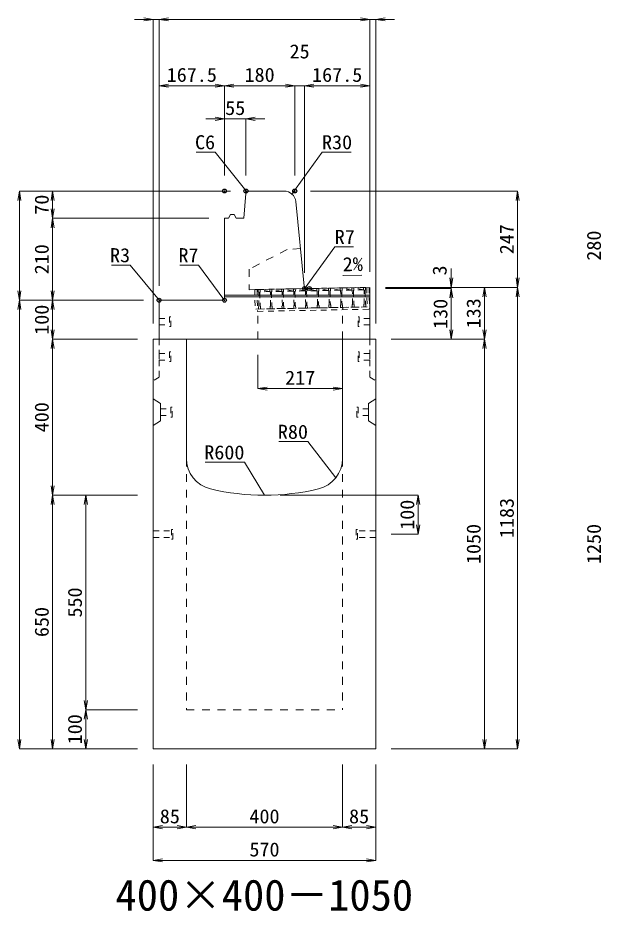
# Model space of a CAD drawing. Units: millimetres at full size; some dimension numbers follow another scale. Extents: x -18734 to 51600, y -18820 to 17820.
# Drawn here: x 33418 to 34913, y -7686 to -5396 of the extents above; entities that cross this region are included whole.
import ezdxf
from ezdxf.enums import TextEntityAlignment as Align

# ---------------------------------------------------------------- set-up
doc = ezdxf.new("R2010")
doc.units = ezdxf.units.MM
doc.header["$LTSCALE"] = 20
doc.header["$PDMODE"] = 32
doc.header["$PDSIZE"] = 10
doc.linetypes.add('USER1', pattern=[2, 1, -1])
doc.linetypes.add('USER2', pattern=[1.35, 0.75, -0.6])
for name, color, linetype, lineweight in [('インサート', 3, 'USER2', 9), ('グレーチング', 7, 'USER2', 5), ('受枠', 3, 'USER2', 9), ('寸法線', 7, 'Continuous', 13), ('引出線', 4, 'Continuous', 13), ('本体', 2, 'Continuous', 13), ('目地', 132, 'Continuous', 5)]:
    doc.layers.add(name, color=color, linetype=linetype, lineweight=lineweight)
doc.layers.add('作業エリア', color=11, linetype='Continuous')
doc.layers.add('文字', color=7, linetype='Continuous')
doc.styles.add('ＭＳ 明朝', font='')
doc.styles.get('ＭＳ 明朝').set_extended_font_data('MS Mincho')

# ---------------------------------------------------------------- blocks, each defined once
blk = doc.blocks.new('open_arrow')
at = {"color": 0, "linetype": 'Continuous', "lineweight": -2}
blk.add_lwpolyline([(7.5, 1.25), (0, 0), (7.5, -1.25)], dxfattribs=at)

msp = doc.modelspace()

# ---------------------------------------------------------------- linework, layer by layer
at = {"layer": 'インサート'}
for p, q in [((33780, -6166.5), (33807, -6166.5)), ((33780, -6166.5), (33780, -6183.5)), ((33780, -6183.5), (33807, -6183.5)), ((33810, -6162.5), (33807, -6162.5)), ((33807, -6162.5), (33807, -6187.5)), ((33810, -6187.5), (33810, -6162.5)), ((34290, -6162.5), (34293, -6162.5)), ((34290, -6187.5), (34290, -6162.5)), ((34293, -6162.5), (34293, -6187.5)), ((34320, -6166.5), (34293, -6166.5)), ((34320, -6183.5), (34293, -6183.5)), ((34320, -6166.5), (34320, -6183.5)), ((33807, -6187.5), (33810, -6187.5)), ((34293, -6187.5), (34290, -6187.5)), ((33780, -6256.5), (33807, -6256.5)), ((33780, -6256.5), (33780, -6273.5)), ((33780, -6273.5), (33807, -6273.5)), ((33810, -6252.5), (33807, -6252.5)), ((33807, -6252.5), (33807, -6277.5)), ((33810, -6277.5), (33810, -6252.5)), ((34290, -6252.5), (34293, -6252.5)), ((34290, -6277.5), (34290, -6252.5)), ((34293, -6252.5), (34293, -6277.5)), ((34320, -6256.5), (34293, -6256.5)), ((34320, -6273.5), (34293, -6273.5)), ((34320, -6256.5), (34320, -6273.5)), ((33807, -6277.5), (33810, -6277.5)), ((34293, -6277.5), (34290, -6277.5)), ((33783.2, -6398.5), (33810.2, -6398.5)), ((33783.2, -6398.5), (33783.2, -6415.5)), ((33813.2, -6394.5), (33810.2, -6394.5)), ((33810.2, -6394.5), (33810.2, -6419.5)), ((33813.2, -6419.5), (33813.2, -6394.5)), ((34286.8, -6394.5), (34289.8, -6394.5)), ((34286.8, -6419.5), (34286.8, -6394.5)), ((34289.8, -6394.5), (34289.8, -6419.5)), ((34316.8, -6398.5), (34289.8, -6398.5)), ((34316.8, -6398.5), (34316.8, -6415.5)), ((33783.2, -6415.5), (33810.2, -6415.5)), ((33810.2, -6419.5), (33813.2, -6419.5)), ((34289.8, -6419.5), (34286.8, -6419.5)), ((34316.8, -6415.5), (34289.8, -6415.5)), ((33815, -6707.5), (33812, -6707.5)), ((33812, -6707.5), (33812, -6732.5)), ((33815, -6732.5), (33815, -6707.5)), ((34288, -6707.5), (34285, -6707.5)), ((34285, -6707.5), (34285, -6732.5)), ((34288, -6732.5), (34288, -6707.5)), ((33765, -6711.5), (33812, -6711.5)), ((33765, -6711.5), (33765, -6728.5)), ((33765, -6728.5), (33812, -6728.5)), ((33812, -6732.5), (33815, -6732.5)), ((34285, -6732.5), (34288, -6732.5)), ((34335, -6711.5), (34288, -6711.5)), ((34335, -6728.5), (34288, -6728.5)), ((34335, -6728.5), (34335, -6711.5))]:
    msp.add_line(p, q, dxfattribs=at)
at = {"layer": 'グレーチング'}
for p, q in [((34033.97, -6092.54), (34308.92, -6087.21)), ((34094.07, -6097.37), (34068.96, -6091.86)), ((34124.07, -6096.79), (34098.96, -6091.28)), ((34154.06, -6096.21), (34128.95, -6090.7)), ((34184.06, -6095.63), (34158.95, -6090.12)), ((34214.05, -6095.05), (34188.94, -6089.54)), ((34244.05, -6094.47), (34218.93, -6088.96)), ((34274.04, -6093.89), (34248.93, -6088.38)), ((34304.04, -6093.31), (34278.92, -6087.8)), ((34064.08, -6097.95), (34038.97, -6092.44)), ((34064.08, -6097.95), (34039.08, -6098.44)), ((34094.07, -6097.37), (34069.08, -6097.86)), ((34124.07, -6096.79), (34099.07, -6097.28)), ((34154.06, -6096.21), (34129.07, -6096.7)), ((34184.06, -6095.63), (34159.06, -6096.12)), ((34214.05, -6095.05), (34189.06, -6095.54)), ((34244.05, -6094.47), (34219.05, -6094.95)), ((34274.04, -6093.89), (34249.05, -6094.37)), ((34304.04, -6093.31), (34279.04, -6093.79)), ((34034.94, -6142.53), (34309.89, -6137.21))]:
    msp.add_line(p, q, dxfattribs=at)
for points in [[(34068.8, -6134.87), (34069.81, -6135.85), (34069.93, -6141.85), (34064.93, -6141.95), (34064.82, -6135.95), (34065.8, -6134.93), (34065.1, -6098.93), (34064.08, -6097.95), (34063.96, -6091.96), (34068.96, -6091.86), (34069.08, -6097.86), (34068.1, -6098.88)], [(34098.79, -6134.29), (34099.81, -6135.27), (34099.92, -6141.27), (34094.93, -6141.37), (34094.81, -6135.37), (34095.79, -6134.35), (34095.09, -6098.35), (34094.07, -6097.37), (34093.96, -6091.38), (34098.96, -6091.28), (34099.07, -6097.28), (34098.09, -6098.3)], [(34128.78, -6133.71), (34129.8, -6134.69), (34129.92, -6140.69), (34124.92, -6140.79), (34124.8, -6134.79), (34125.78, -6133.77), (34125.09, -6097.77), (34124.07, -6096.79), (34123.95, -6090.79), (34128.95, -6090.7), (34129.07, -6096.7), (34128.09, -6097.72)], [(34158.78, -6133.13), (34159.8, -6134.11), (34159.91, -6140.11), (34154.91, -6140.2), (34154.8, -6134.21), (34155.78, -6133.19), (34155.08, -6097.19), (34154.06, -6096.21), (34153.95, -6090.21), (34158.95, -6090.12), (34159.06, -6096.12), (34158.08, -6097.14)], [(34185.77, -6132.61), (34185.08, -6096.61), (34184.06, -6095.63), (34183.94, -6089.63), (34188.94, -6089.54), (34189.06, -6095.54), (34188.08, -6096.55), (34188.77, -6132.55), (34189.79, -6133.53), (34189.91, -6139.53), (34184.91, -6139.62), (34184.79, -6133.63)], [(34215.77, -6132.03), (34215.07, -6096.03), (34214.05, -6095.05), (34213.94, -6089.05), (34218.93, -6088.96), (34219.05, -6094.95), (34218.07, -6095.97), (34218.77, -6131.97), (34219.79, -6132.95), (34219.9, -6138.95), (34214.9, -6139.04), (34214.79, -6133.04)], [(34249.05, -6094.37), (34248.06, -6095.39), (34248.76, -6131.39), (34249.78, -6132.37), (34249.9, -6138.37), (34244.9, -6138.46), (34244.78, -6132.46), (34245.76, -6131.44), (34245.07, -6095.45), (34244.05, -6094.47), (34243.93, -6088.47), (34248.93, -6088.38)], [(34279.04, -6093.79), (34278.06, -6094.81), (34278.76, -6130.81), (34279.78, -6131.79), (34279.89, -6137.79), (34274.89, -6137.88), (34274.78, -6131.88), (34275.76, -6130.86), (34275.06, -6094.87), (34274.04, -6093.89), (34273.92, -6087.89), (34278.92, -6087.8)], [(34304.89, -6137.3), (34304.77, -6131.3), (34305.75, -6130.28), (34305.05, -6094.29), (34304.04, -6093.31), (34303.92, -6087.31), (34308.92, -6087.21), (34309.03, -6093.21), (34308.05, -6094.23), (34308.75, -6130.23), (34309.77, -6131.21), (34309.89, -6137.21)], [(34033.97, -6092.54), (34038.97, -6092.44), (34039.08, -6098.44), (34038.1, -6099.46), (34038.8, -6135.45), (34039.82, -6136.43), (34039.94, -6142.43), (34034.94, -6142.53), (34034.82, -6136.53), (34035.8, -6135.51), (34035.1, -6099.52), (34034.09, -6098.53)]]:
    msp.add_lwpolyline(points, close=True, dxfattribs=at)
at = {"layer": '作業エリア'}
for p in [(33947.5, -5840), (33947.5, -5840), (34002.5, -5840), (34127.5, -5840), (34152.5, -6090), (34165, -6090), (33780, -6120), (33947.5, -6120)]:
    msp.add_point(p, dxfattribs=at)
at = {"layer": '受枠'}
for p, q in [((34024.97, -6092.71), (34317.92, -6087.04)), ((34311.92, -6087.16), (34312.89, -6137.15)), ((34317.92, -6087.04), (34319, -6143.03)), ((34024.97, -6092.71), (34025.94, -6142.7)), ((34030.97, -6092.59), (34032.05, -6148.58)), ((34312.89, -6137.15), (34025.94, -6142.7)), ((34032.05, -6148.58), (34319, -6143.03))]:
    msp.add_line(p, q, dxfattribs=at)
at = {"layer": '受枠', "linetype": 'Continuous'}
msp.add_line((34250.9, -6138.35), (34251.01, -6144.35), dxfattribs=at)
at = {"layer": '寸法線'}
for p, q in [((33828, -5400.05), (33717, -5400.05)), ((33765, -6180), (33765, -5400.05)), ((33780, -5400.05), (34320, -5400.05)), ((33780, -6083), (33780, -5400.05)), ((33780, -6083), (33780, -5400.05)), ((34272, -5400.05), (34383, -5400.05)), ((34320, -6047), (34320, -5400.05)), ((34320, -6047), (34320, -5400.05)), ((34335, -6180), (34335, -5400.05)), ((33780, -5570.05), (33947.5, -5570.05)), ((33780, -6083), (33780, -5570.05)), ((33947.5, -5800), (33947.5, -5570.05)), ((33947.5, -5570.05), (34127.5, -5570.05)), ((33947.5, -5800), (33947.5, -5570.05)), ((34079.5, -5570.05), (34200.5, -5570.05)), ((34127.5, -5800), (34127.5, -5570.05)), ((34127.5, -5800), (34127.5, -5570.05)), ((34152.5, -6050), (34152.5, -5570.05)), ((34152.5, -5570.05), (34320, -5570.05)), ((34152.5, -6050), (34152.5, -5570.05)), ((34320, -6047), (34320, -5570.05)), ((33899.5, -5655.05), (34050.5, -5655.05)), ((33947.5, -5800), (33947.5, -5655.05)), ((34002.5, -5800), (34002.5, -5655.05)), ((33422.06, -5840), (33422.06, -6120)), ((33962.5, -5840), (33422.06, -5840)), ((33507.06, -5910), (33507.06, -5840)), ((33962.5, -5840), (33507.06, -5840)), ((34167.5, -5840), (34698.78, -5840)), ((34698.78, -5840), (34698.78, -6087)), ((33507.06, -6120), (33507.06, -5910)), ((33907.5, -5910), (33507.06, -5910)), ((33907.5, -5910), (33507.06, -5910)), ((34528.78, -6039), (34528.78, -6138)), ((34360, -6087), (34528.78, -6087)), ((34360, -6087), (34613.78, -6087)), ((34360, -6087), (34698.78, -6087)), ((34360, -6087), (34698.78, -6087)), ((34360, -6090), (34528.78, -6090)), ((34360, -6090), (34528.78, -6090)), ((34528.78, -6090), (34528.78, -6220)), ((34613.78, -6087), (34613.78, -6220)), ((34698.78, -6087), (34698.78, -7270)), ((33740, -6120), (33422.06, -6120)), ((33422.06, -7270), (33422.06, -6120)), ((33740, -6120), (33422.06, -6120)), ((33507.06, -6220), (33507.06, -6120)), ((33740, -6120), (33507.06, -6120)), ((33740, -6120), (33507.06, -6120)), ((33507.06, -6220), (33507.06, -6620)), ((33725, -6220), (33507.06, -6220)), ((33725, -6220), (33507.06, -6220)), ((34375, -6220), (34528.78, -6220)), ((34375, -6220), (34613.78, -6220)), ((34375, -6220), (34613.78, -6220)), ((34613.78, -6220), (34613.78, -7270)), ((34033, -6260), (34033, -6346.67)), ((34033, -6346.67), (34250, -6346.67)), ((33725, -6620), (33507.06, -6620)), ((33507.06, -7270), (33507.06, -6620)), ((33725, -6620), (33507.06, -6620)), ((33592.06, -6620), (33592.06, -7170)), ((33725, -6620), (33592.06, -6620)), ((34090, -6620), (34443.78, -6620)), ((34443.78, -6620), (34443.78, -6720)), ((34375, -6720), (34443.78, -6720)), ((33725, -7170), (33592.06, -7170)), ((33592.06, -7170), (33592.06, -7270)), ((33725, -7170), (33592.06, -7170)), ((33725, -7270), (33422.06, -7270)), ((33725, -7270), (33507.06, -7270)), ((33725, -7270), (33592.06, -7270)), ((34375, -7270), (34613.78, -7270)), ((34375, -7270), (34698.78, -7270)), ((33765, -7310), (33765, -7471.16)), ((33765, -7310), (33765, -7556.16)), ((33850, -7310), (33850, -7471.16)), ((33850, -7310), (33850, -7471.16)), ((34250, -7310), (34250, -7471.16)), ((34250, -7310), (34250, -7471.16)), ((34335, -7310), (34335, -7471.16)), ((34335, -7310), (34335, -7556.16)), ((33765, -7471.16), (33850, -7471.16)), ((33850, -7471.16), (34250, -7471.16)), ((34250, -7471.16), (34335, -7471.16)), ((33765, -7556.16), (34335, -7556.16))]:
    msp.add_line(p, q, dxfattribs=at)
at = {"layer": '引出線'}
for points in [[(34005.29, -5842.99), (33923.41, -5740.07), (33875.07, -5740.07)], [(34120.48, -5847.76), (34197.4, -5740.07), (34272.08, -5740.07)], [(34154.14, -6088.19), (34230, -5982.98), (34277.93, -5982.98)], [(33780.88, -6120.88), (33705.62, -6029.7), (33657.89, -6029.7)], [(33945.45, -6117.95), (33880.97, -6029.7), (33833.04, -6029.7)], [(34251.14, -6056.74), (34299.85, -6055.77), (34251.11, -6056.74)], [(34232.76, -6575.58), (34161.5, -6482.47), (34086.83, -6482.47)], [(34050, -6620), (33998.63, -6535.25), (33897.63, -6535.25)]]:
    msp.add_lwpolyline(points, dxfattribs=at)
at = {"layer": '本体'}
for p, q in [((34002.07, -5845.98), (34008.5, -5840)), ((34100.35, -5840), (34008.5, -5840)), ((33997.5, -5910), (34002.07, -5845.98)), ((34151.87, -6083.7), (34130.2, -5867.01)), ((33957.5, -5910), (33962.5, -5900)), ((33962.5, -5900), (33972.5, -5900)), ((33972.5, -5900), (33977.5, -5910)), ((33947.5, -5910), (33947.5, -6113)), ((33947.5, -5910), (33957.5, -5910)), ((33977.5, -5910), (33997.5, -5910)), ((34165, -6090), (34158.83, -6090)), ((34165, -6090), (34320, -6087)), ((34320, -6220), (34320, -6087)), ((33780, -6123), (33780, -6220)), ((33940.5, -6120), (33783, -6120)), ((33765, -6220), (33765, -7270)), ((33850, -6220), (33765, -6220)), ((34320, -6220), (33780, -6220)), ((33850, -6220), (33850, -6525.96)), ((34250, -6525.96), (34250, -6220)), ((34335, -6220), (34250, -6220)), ((34335, -7270), (34335, -6220)), ((33765, -7270), (34335, -7270))]:
    msp.add_line(p, q, dxfattribs=at)
at = {"layer": '本体', "linetype": 'USER1'}
for p, q in [((34108, -5990), (34011, -6040)), ((34142.2, -5987), (34108, -5990)), ((34011, -6040), (34011, -6092.98)), ((34011, -6092.98), (34165, -6090)), ((34033, -6220), (34033, -6142.56)), ((34250, -6220), (34250, -6138.36))]:
    msp.add_line(p, q, dxfattribs=at)
at = {"layer": '本体', "linetype": 'USER2', "lineweight": 9}
for p, q in [((33780, -6220), (33780, -6317)), ((34320, -6220), (34320, -6317)), ((33780, -6317), (33765, -6326.5)), ((34320, -6317), (34335, -6326.5))]:
    msp.add_line(p, q, dxfattribs=at)
at = {"layer": '本体', "lineweight": 9}
for p, q in [((33765, -6373), (33783.2, -6384.5)), ((33783.2, -6384.5), (33783.2, -6429.5)), ((34335, -6373), (34316.8, -6384.5)), ((34316.8, -6384.5), (34316.8, -6429.5)), ((33765, -6441), (33783.2, -6429.5)), ((34335, -6441), (34316.8, -6429.5))]:
    msp.add_line(p, q, dxfattribs=at)
at = {"layer": '本体', "linetype": 'USER1', "lineweight": 15}
for p, q in [((33850, -6525.96), (33850, -7170)), ((34250, -6525.96), (34250, -7170)), ((33850, -7170), (34250, -7170))]:
    msp.add_line(p, q, dxfattribs=at)
at = {"layer": '本体'}
for centre, radius, start, end in [((34100.35, -5870), 30, 5.71059, 90), ((34158.83, -6083), 7, 185.71059, 270), ((33940.5, -6113), 7, 270, 0), ((33783, -6123), 3, 90, 180), ((33930, -6525.96), 80, 180, 256.65764), ((34170, -6525.96), 80, 283.34236, 0), ((34050, -6020), 600, 256.65764, 283.34236)]:
    msp.add_arc(centre, radius, start, end, dxfattribs=at)
at = {"layer": '目地'}
for p, q in [((34320, -6107), (33947.5, -6107)), ((34320, -6111), (33947.5, -6111))]:
    msp.add_line(p, q, dxfattribs=at)

# ---------------------------------------------------------------- block references
at = {"layer": '寸法線', "xscale": 3.2, "yscale": 3.2}
for p, rotation in [((33765, -5400.05), 180), ((34320, -5400.05), 180), ((34320, -5400.05), 180), ((33947.5, -5570.05), 180), ((34127.5, -5570.05), 180), ((34127.5, -5570.05), 180), ((34320, -5570.05), 180), ((33947.5, -5655.05), 180), ((33422.06, -5840), 270), ((33507.06, -5840), 270), ((34698.78, -5840), 270), ((33507.06, -5910), 90), ((33507.06, -5910), 270), ((34528.78, -6087), 90), ((34698.78, -6087), 90), ((34528.78, -6090), 270), ((34528.78, -6090), 270), ((34613.78, -6087), 270), ((34698.78, -6087), 270), ((33422.06, -6120), 90), ((33507.06, -6120), 90), ((33422.06, -6120), 270), ((33507.06, -6120), 270), ((33507.06, -6220), 90), ((34528.78, -6220), 90), ((34613.78, -6220), 90), ((33507.06, -6220), 270), ((34613.78, -6220), 270), ((34250, -6346.67), 180), ((33507.06, -6620), 90), ((33507.06, -6620), 270), ((33592.06, -6620), 270), ((34443.78, -6620), 270), ((34443.78, -6720), 90), ((33592.06, -7170), 90), ((33592.06, -7170), 270), ((33422.06, -7270), 90), ((33507.06, -7270), 90), ((33592.06, -7270), 90), ((34613.78, -7270), 90), ((34698.78, -7270), 90), ((33850, -7471.16), 180), ((34250, -7471.16), 180), ((34335, -7471.16), 180), ((34335, -7556.16), 180)]:
    msp.add_blockref('open_arrow', p, dxfattribs=dict(at, rotation=rotation))
for p in [(33780, -5400.05), (33780, -5400.05), (34335, -5400.05), (33780, -5570.05), (33947.5, -5570.05), (34152.5, -5570.05), (34152.5, -5570.05), (34002.5, -5655.05), (34033, -6346.67), (33765, -7471.16), (33850, -7471.16), (34250, -7471.16), (33765, -7556.16)]:
    msp.add_blockref('open_arrow', p, dxfattribs=at)
at = {"layer": '引出線', "xscale": 0.0533, "yscale": 0.0533}
for p, rotation in [((34005.29, -5842.99), 128.5), ((34120.48, -5847.76), 54.5), ((34251.14, -6056.74), 1.1), ((34154.14, -6088.19), 54.2), ((33780.88, -6120.88), 129.5), ((33945.45, -6117.95), 126.2), ((34232.76, -6575.58), 127.4), ((34050, -6620), 121.2)]:
    msp.add_blockref('open_arrow', p, dxfattribs=dict(at, rotation=rotation))

# ---------------------------------------------------------------- texts
at = {"layer": '寸法線', "style": 'ＭＳ 明朝', "width": 1.05}
for s, p in [('25', (34140, -5482.05)), ('167.5', (33863.75, -5542.05)), ('180', (34037.5, -5542.05)), ('167.5', (34236.25, -5542.05)), ('55', (33975, -5627.05)), ('217', (34141.5, -6318.67)), ('85', (33807.5, -7443.16)), ('400', (34050, -7443.16)), ('85', (34292.5, -7443.16)), ('570', (34050, -7528.16))]:
    msp.add_text(s, height=36.03, dxfattribs=at).set_placement(p, align=Align.MIDDLE_CENTER)
for s, p in [('70', (33479.06, -5875)), ('247', (34670.78, -5963.5)), ('280', (34894.06, -5980)), ('210', (33479.06, -6015)), ('3', (34498.78, -6043.66)), ('100', (33479.06, -6170)), ('130', (34500.78, -6155)), ('133', (34585.78, -6153.5)), ('400', (33479.06, -6420)), ('100', (34415.78, -6670)), ('1183', (34670.78, -6678.5)), ('1050', (34585.78, -6745)), ('1250', (34894.06, -6745)), ('550', (33564.06, -6895)), ('650', (33479.06, -6945)), ('100', (33564.06, -7220))]:
    msp.add_text(s, height=36.03, rotation=90, dxfattribs=at).set_placement(p, align=Align.MIDDLE_CENTER)
at = {"layer": '引出線', "style": 'ＭＳ 明朝', "width": 1.05}
for s, p in [('C6', (33923.41, -5696.87)), ('R3', (33705.62, -5986.5)), ('R7', (33880.97, -5986.5)), ('R80', (34161.5, -6439.27)), ('R600', (33998.63, -6492.05))]:
    msp.add_text(s, height=36.03, dxfattribs=at).set_placement(p, align=Align.TOP_RIGHT)
for s, p in [('R30', (34197.4, -5696.87)), ('R7', (34230, -5939.78))]:
    msp.add_text(s, height=36.03, dxfattribs=at).set_placement(p, align=Align.TOP_LEFT)
msp.add_text('2%', height=36.03, rotation=1.146, dxfattribs=at).set_placement((34250.17, -6009.85), align=Align.TOP_LEFT)
at = {"layer": '文字', "style": 'ＭＳ 明朝'}
msp.add_text('400×400－1050', height=80.06, dxfattribs=at).set_placement((34049.52, -7644.97), align=Align.MIDDLE_CENTER)

doc.saveas('drawing.dxf')
